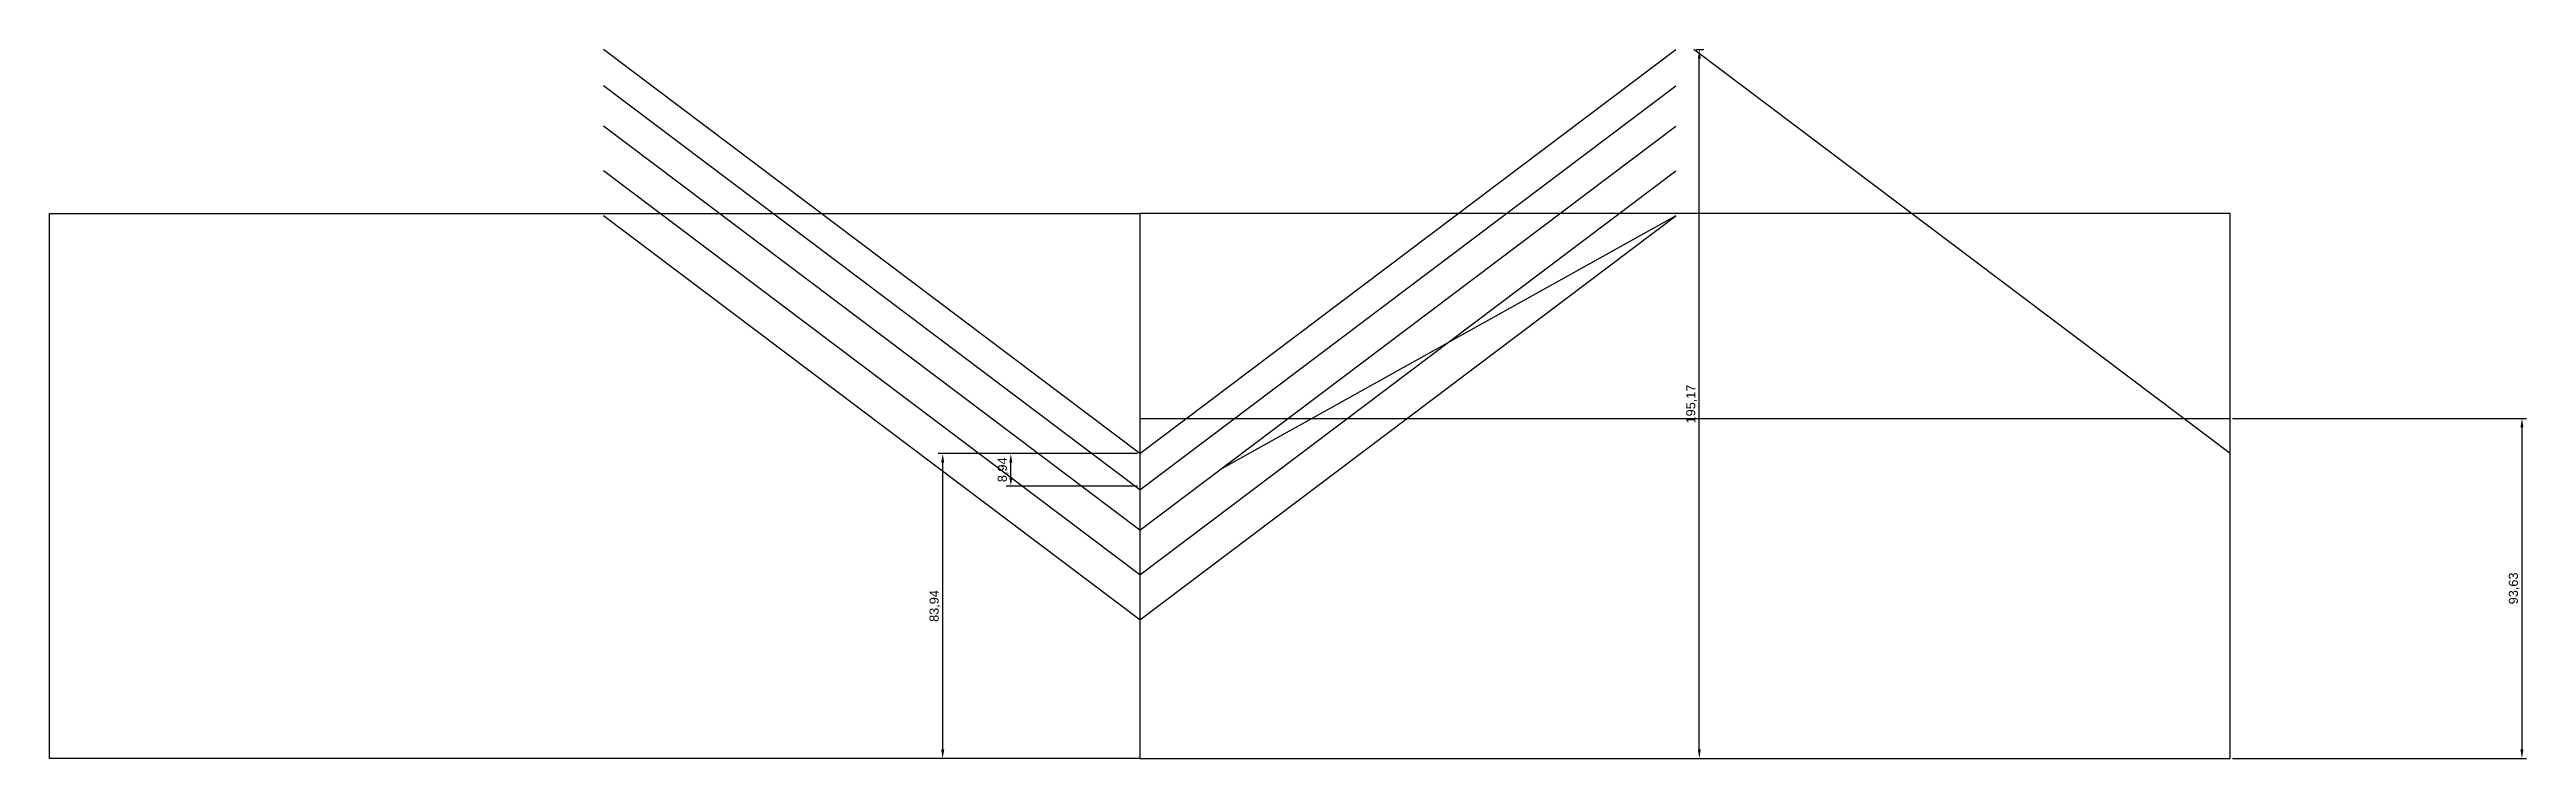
# Model space of a CAD drawing. Header units: millimetres. Extents: x -300 to 382, y 0 to 195.
import ezdxf

# ---------------------------------------------------------------- set-up
doc = ezdxf.new("R2010")
doc.units = ezdxf.units.MM
doc.styles.get("Standard").update_dxf_attribs({"font": 'arial.ttf'})
doc.dimstyles.new('ISO-25', dxfattribs={"dimtxt": 2.5, "dimasz": 2.5, "dimexe": 1.25, "dimexo": 0.625, "dimtad": 1, "dimtxsty": 'Standard', "dimcen": 2.5, "dimadec": 0, "dimazin": 0, "dimtfac": 1, "dimtmove": 0, "dimatfit": 3, "dimfxl": 1, "dimarcsym": 0})

# ---------------------------------------------------------------- blocks, each defined once
blk = doc.blocks.new('*D2')
at = {"color": 0, "lineweight": -2, "transparency": 16777216}
for p, q in [((153.08, 195.17), (155.21, 195.17)), ((153.96, 2.5), (153.96, 192.67)), ((150.63, 0), (155.21, 0))]:
    blk.add_line(p, q, dxfattribs=at)
at = {"color": 0, "transparency": 16777216}
for points in [[(153.55, 192.67), (154.38, 192.67), (153.96, 195.17)], [(153.55, 2.5), (154.38, 2.5), (153.96, 0)]]:
    blk.add_solid(points, dxfattribs=at)
at = {"layer": 'Defpoints', "color": 0, "transparency": 16777216}
for p in [(152.46, 195.17), (153.96, 195.17), (150, 0)]:
    blk.add_point(p, dxfattribs=at)
at = {"color": 0, "transparency": 16777216, "insert": (151.84, 97.58), "char_height": 2.5, "attachment_point": 5, "rotation": 90}
blk.add_mtext('195,17', dxfattribs=at)
blk = doc.blocks.new('*D3')
at = {"color": 0, "lineweight": -2, "transparency": 16777216}
for p, q in [((-0.63, 83.94), (-36.74, 83.94)), ((-0.63, 75), (-36.74, 75)), ((-35.49, 77.5), (-35.49, 81.44))]:
    blk.add_line(p, q, dxfattribs=at)
at = {"color": 0, "transparency": 16777216}
for points in [[(-35.9, 81.44), (-35.07, 81.44), (-35.49, 83.94)], [(-35.9, 77.5), (-35.07, 77.5), (-35.49, 75)]]:
    blk.add_solid(points, dxfattribs=at)
at = {"layer": 'Defpoints', "color": 0, "transparency": 16777216}
for p in [(-35.49, 83.94), (0, 83.94), (0, 75)]:
    blk.add_point(p, dxfattribs=at)
at = {"color": 0, "transparency": 16777216, "insert": (-37.61, 79.47), "char_height": 2.5, "attachment_point": 5, "rotation": 90}
blk.add_mtext('8,94', dxfattribs=at)
blk = doc.blocks.new('*D4')
at = {"color": 0, "lineweight": -2, "transparency": 16777216}
for p, q in [((300.63, 93.63), (381.56, 93.63)), ((380.31, 91.13), (380.31, 2.5)), ((300.63, 0), (381.56, 0))]:
    blk.add_line(p, q, dxfattribs=at)
at = {"color": 0, "transparency": 16777216}
for points in [[(379.89, 91.13), (380.73, 91.13), (380.31, 93.63)], [(379.89, 2.5), (380.73, 2.5), (380.31, 0)]]:
    blk.add_solid(points, dxfattribs=at)
at = {"layer": 'Defpoints', "color": 0, "transparency": 16777216}
for p in [(300, 93.63), (300, 0), (380.31, 0)]:
    blk.add_point(p, dxfattribs=at)
at = {"color": 0, "transparency": 16777216, "insert": (378.18, 46.82), "char_height": 2.5, "attachment_point": 5, "rotation": 90}
blk.add_mtext('93,63', dxfattribs=at)
blk = doc.blocks.new('*D5')
at = {"color": 0, "lineweight": -2, "transparency": 16777216}
for p, q in [((-0.63, 83.94), (-55.48, 83.94)), ((-54.23, 2.5), (-54.23, 81.44)), ((-0.63, 0), (-55.48, 0))]:
    blk.add_line(p, q, dxfattribs=at)
at = {"color": 0, "transparency": 16777216}
for points in [[(-54.65, 81.44), (-53.81, 81.44), (-54.23, 83.94)], [(-54.65, 2.5), (-53.81, 2.5), (-54.23, 0)]]:
    blk.add_solid(points, dxfattribs=at)
at = {"layer": 'Defpoints', "color": 0, "transparency": 16777216}
for p in [(-54.23, 83.94), (0, 83.94), (0, 0)]:
    blk.add_point(p, dxfattribs=at)
at = {"color": 0, "transparency": 16777216, "insert": (-56.36, 41.97), "char_height": 2.5, "attachment_point": 5, "rotation": 90}
blk.add_mtext('83,94', dxfattribs=at)

msp = doc.modelspace()

# ---------------------------------------------------------------- linework, layer by layer
for p, q in [((0, 83.94), (-147.54, 195.167)), ((0, 83.94), (147.54, 195.167)), ((300, 83.94), (152.46, 195.167)), ((0, 73.914), (-147.54, 185.141)), ((0, 73.914), (147.54, 185.141)), ((0, 62.886), (-147.54, 174.112)), ((0, 62.886), (147.54, 174.112)), ((0, 50.52), (-147.54, 161.747)), ((0, 50.52), (147.54, 161.747)), ((0, 38.155), (-147.54, 149.381)), ((0, 38.155), (147.54, 149.381)), ((147.54, 149.381), (21.875, 79.377)), ((0, 93.632), (300, 93.632))]:
    msp.add_line(p, q)
for points in [[(0, 0), (-300, 0), (-300, 150), (0, 150)], [(0, 0), (300, 0), (300, 150), (0, 150)]]:
    msp.add_lwpolyline(points, close=True)

# ---------------------------------------------------------------- dimensions: what is measured, and where the dimension line sits
for base, p1, p2, picture, middle in [((153.964, 195.167), (150, 0), (152.46, 195.167), '*D2', (151.836, 97.583)), ((380.309, 0), (300, 93.632), (300, 0), '*D4', (378.181, 46.816)), ((-54.229, 83.94), (0, 0), (0, 83.94), '*D5', (-56.356, 41.97)), ((-35.487, 83.94), (0, 75), (0, 83.94), '*D3', (-37.614, 79.47))]:
    dim = msp.add_linear_dim(base=base, p1=p1, p2=p2, angle=90, dimstyle='ISO-25')
    dim.commit()
    dim.dimension.update_dxf_attribs({"geometry": picture, "text_midpoint": middle})

doc.saveas('drawing.dxf')
